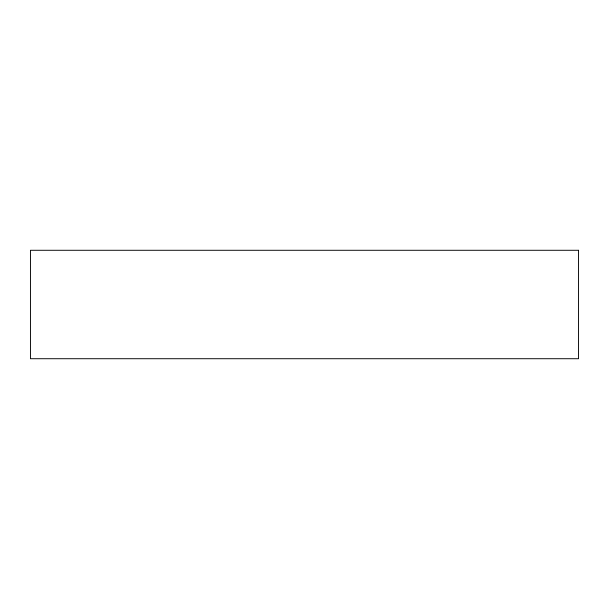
<?xml version="1.0" encoding="UTF-8"?>
<svg xmlns="http://www.w3.org/2000/svg" width="609" height="609" viewBox="0 0 609 609"><rect width="100%" height="100%" fill="white"/><g stroke="black" fill="none" stroke-linecap="round" stroke-linejoin="round"><path stroke-width="0.91" d="M578.55 250.284L30.45 250.284L30.45 358.716L578.55 358.716L578.55 250.284"/></g></svg>
